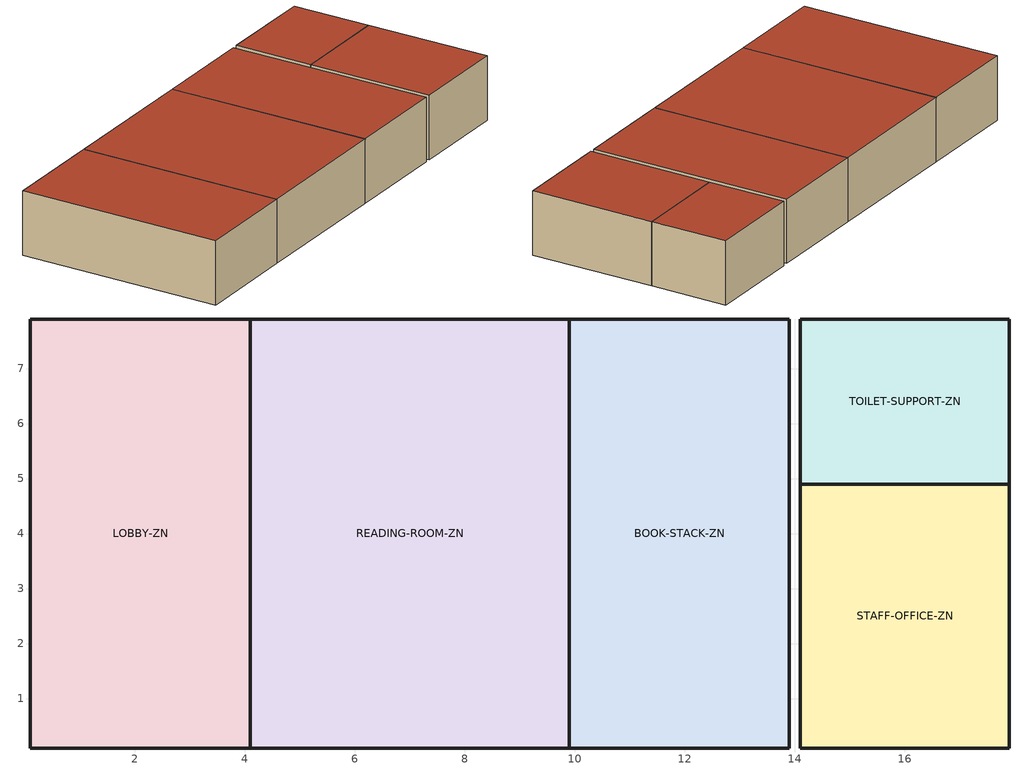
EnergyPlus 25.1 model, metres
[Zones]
BOOK-STACK-ZN
 floor ground (EW3B07-ConstructionSet Floor): 9.9,0.1 9.9,7.9 13.9,7.9 13.9,0.1 z0
 wall outside (EW3B07-ConstructionSet Wall): 9.9,7.9 9.9,0.1 13.9,0.1 13.9,7.9 9.9,7.9 z0:2.44
 roof outside (EW3B07-ConstructionSet Roof): 13.9,0.1 13.9,7.9 9.9,7.9 9.9,0.1 z2.44
LOBBY-ZN
 floor ground (EW3B07-ConstructionSet Floor): 0.1,0.1 0.1,7.9 4.1,7.9 4.1,0.1 z0
 wall outside (EW3B07-ConstructionSet Wall): 0.1,7.9 0.1,0.1 4.1,0.1 4.1,7.9 0.1,7.9 z0:2.44
 roof outside (EW3B07-ConstructionSet Roof): 4.1,0.1 4.1,7.9 0.1,7.9 0.1,0.1 z2.44
READING-ROOM-ZN
 floor ground (EW3B07-ConstructionSet Floor): 4.1,0.1 4.1,7.9 9.9,7.9 9.9,0.1 z0
 wall outside (EW3B07-ConstructionSet Wall): 4.1,0.1 9.9,0.1 9.9,7.9 4.1,7.9 4.1,0.1 z0:2.44
 roof outside (EW3B07-ConstructionSet Roof): 9.9,0.1 9.9,7.9 4.1,7.9 4.1,0.1 z2.44
STAFF-OFFICE-ZN
 floor ground (EW3B07-ConstructionSet Floor): 14.1,0.1 14.1,4.9 17.9,4.9 17.9,0.1 z0
 wall outside (EW3B07-ConstructionSet Wall): 14.1,4.9 14.1,0.1 17.9,0.1 17.9,4.9 14.1,4.9 z0:2.44
 roof outside (EW3B07-ConstructionSet Roof): 17.9,0.1 17.9,4.9 14.1,4.9 14.1,0.1 z2.44
TOILET-SUPPORT-ZN
 floor ground (EW3B07-ConstructionSet Floor): 14.1,4.9 14.1,7.9 17.9,7.9 17.9,4.9 z0
 wall outside (EW3B07-ConstructionSet Wall): 14.1,7.9 14.1,4.9 17.9,4.9 17.9,7.9 14.1,7.9 z0:2.44
 roof outside (EW3B07-ConstructionSet Roof): 17.9,4.9 17.9,7.9 14.1,7.9 14.1,4.9 z2.44
[Building]
multi-cli-3-revit-archicad-openstudio-task-07-windows
[Material] Thermal Absorptance=0.9; Solar Absorptance=0.7; Visible Absorptance=0.7
Name | Roughness | Thickness {m} | Conductivity {W/m-K} | Density {kg/m3} | Specific Heat {J/kg-K}
EW Floor Slab | MediumRough | 0.18 | 1.4 | 2200 | 900
EW Roof Insulation | MediumSmooth | 0.24 | 0.055 | 120 | 1000
EW Wall Insulation | MediumSmooth | 0.2 | 0.08 | 160 | 900
[Construction]
EW3B07-ConstructionSet Floor: EW Floor Slab
EW3B07-ConstructionSet Roof: EW Roof Insulation
EW3B07-ConstructionSet Wall: EW Wall Insulation
[Zone] Multiplier=1; Part of Total Floor Area=Yes
BOOK-STACK-ZN; LOBBY-ZN; READING-ROOM-ZN; STAFF-OFFICE-ZN; TOILET-SUPPORT-ZN
[Space]
Name | Zone
BOOK-STACK | BOOK-STACK-ZN
LOBBY | LOBBY-ZN
READING-ROOM | READING-ROOM-ZN
STAFF-OFFICE | STAFF-OFFICE-ZN
TOILET-SUPPORT | TOILET-SUPPORT-ZN
[Lights] Design Level Calculation Method=Watts/Area; Fraction Replaceable=1
Name | Zone or ZoneList or Space or SpaceList | Schedule | Watts per Floor Area {W/m2}
BOOK-STACK Lights | BOOK-STACK | BookStackLowLighting | 4
LOBBY Lights | LOBBY | LibraryPublicLoadCurve | 9
READING-ROOM Lights | READING-ROOM | ReadingRoomLoadCurve | 8
STAFF-OFFICE Lights | STAFF-OFFICE | StaffOfficeSchedule | 8
TOILET-SUPPORT Lights | TOILET-SUPPORT | ToiletSupportLowLoad | 5
[People] Number of People Calculation Method=People/Area; Fraction Radiant=0.3; Activity Level Schedule=Occupant Activity 120W
Name | Zone or ZoneList or Space or SpaceList | Number of People Schedule | People per Floor Area {person/m2}
BOOK-STACK People | BOOK-STACK | BookStackLowLighting | 0.02
LOBBY People | LOBBY | LibraryPublicLoadCurve | 0.1
READING-ROOM People | READING-ROOM | ReadingRoomLoadCurve | 0.08
STAFF-OFFICE People | STAFF-OFFICE | StaffOfficeSchedule | 0.1
TOILET-SUPPORT People | TOILET-SUPPORT | ToiletSupportLowLoad | 0.02
[ElectricEquipment] Design Level Calculation Method=Watts/Area
Name | Zone or ZoneList or Space or SpaceList | Schedule | Watts per Floor Area {W/m2}
BOOK-STACK Equipment | BOOK-STACK | BookStackLowLighting | 1
LOBBY Equipment | LOBBY | LibraryPublicLoadCurve | 5
READING-ROOM Equipment | READING-ROOM | ReadingRoomLoadCurve | 3
STAFF-OFFICE Equipment | STAFF-OFFICE | StaffOfficeSchedule | 10
TOILET-SUPPORT Equipment | TOILET-SUPPORT | ToiletSupportLowLoad | 1
[ZoneControl:Thermostat] Temperature Difference Between Cutout And Setpoint {deltaC}=0
Name | Zone or ZoneList | Control Type Schedule | Control 1
BOOK-STACK-ZN Thermostat | BOOK-STACK-ZN | BOOK-STACK-ZN Thermostat Schedule | BOOK-STACK Thermostat
LOBBY-ZN Thermostat | LOBBY-ZN | LOBBY-ZN Thermostat Schedule | LOBBY Thermostat
READING-ROOM-ZN Thermostat | READING-ROOM-ZN | READING-ROOM-ZN Thermostat Schedule | READING-ROOM Thermostat
STAFF-OFFICE-ZN Thermostat | STAFF-OFFICE-ZN | STAFF-OFFICE-ZN Thermostat Schedule | STAFF-OFFICE Thermostat
TOILET-SUPPORT-ZN Thermostat | TOILET-SUPPORT-ZN | TOILET-SUPPORT-ZN Thermostat Schedule | TOILET-SUPPORT Thermostat
[ThermostatSetpoint:DualSetpoint] Heating Setpoint Temperature Schedule=Heating Setpoint 20.0C; Cooling Setpoint Temperature Schedule=Cooling Setpoint 24.0C
BOOK-STACK Thermostat; LOBBY Thermostat; READING-ROOM Thermostat; STAFF-OFFICE Thermostat; TOILET-SUPPORT Thermostat
[ZoneVentilation:DesignFlowRate] Design Flow Rate Calculation Method=Flow/Person
Name | Zone or ZoneList or Space or SpaceList | Schedule | Flow Rate per Person {m3/s-person}
BOOK-STACK-ZN Ventilation per Person | BOOK-STACK-ZN | BookStackLowLighting | 0.005
LOBBY-ZN Ventilation per Person | LOBBY-ZN | LibraryPublicLoadCurve | 0.01
READING-ROOM-ZN Ventilation per Person | READING-ROOM-ZN | ReadingRoomLoadCurve | 0.008
STAFF-OFFICE-ZN Ventilation per Person | STAFF-OFFICE-ZN | StaffOfficeSchedule | 0.008
TOILET-SUPPORT-ZN Ventilation per Person | TOILET-SUPPORT-ZN | ToiletSupportLowLoad | 0.01
[Schedule:Day:Interval]
Schedule Day 6: No, 06:00, 0.01, 08:00, 0.08, 18:00, 0.25, 22:00, 0.03, 24:00, 0.01
Schedule Day 3: No, 24:00, 120
Schedule Day 1: No, 24:00, 20
Schedule Day 2: No, 24:00, 24
Schedule Day 4: No, 06:00, 0.05, 08:00, 0.35, 18:00, 0.85, 22:00, 0.15, 24:00, 0.05
Schedule Day 5: No, 06:00, 0.02, 08:00, 0.3, 18:00, 0.9, 22:00, 0.1, 24:00, 0.02
Schedule Day 7: No, 06:00, 0.01, 08:00, 0.25, 18:00, 0.8, 22:00, 0.05, 24:00, 0.01
Schedule Day 8: No, 06:00, 0.01, 08:00, 0.05, 18:00, 0.2, 22:00, 0.03, 24:00, 0.01
[Schedule:Week:Daily]
BookStackLowLighting Week Rule - Jan1-Dec31: Schedule Day 6, Schedule Day 6, Schedule Day 6, Schedule Day 6, Schedule Day 6, Schedule Day 6, Schedule Day 6, Schedule Day 6, Schedule Day 6, Schedule Day 6, Schedule Day 6, Schedule Day 6
Occupant Activity 120W Week Rule - Jan1-Dec31: Schedule Day 3, Schedule Day 3, Schedule Day 3, Schedule Day 3, Schedule Day 3, Schedule Day 3, Schedule Day 3, Schedule Day 3, Schedule Day 3, Schedule Day 3, Schedule Day 3, Schedule Day 3
Heating Setpoint 20.0C Week Rule - Jan1-Dec31: Schedule Day 1, Schedule Day 1, Schedule Day 1, Schedule Day 1, Schedule Day 1, Schedule Day 1, Schedule Day 1, Schedule Day 1, Schedule Day 1, Schedule Day 1, Schedule Day 1, Schedule Day 1
Cooling Setpoint 24.0C Week Rule - Jan1-Dec31: Schedule Day 2, Schedule Day 2, Schedule Day 2, Schedule Day 2, Schedule Day 2, Schedule Day 2, Schedule Day 2, Schedule Day 2, Schedule Day 2, Schedule Day 2, Schedule Day 2, Schedule Day 2
LibraryPublicLoadCurve Week Rule - Jan1-Dec31: Schedule Day 4, Schedule Day 4, Schedule Day 4, Schedule Day 4, Schedule Day 4, Schedule Day 4, Schedule Day 4, Schedule Day 4, Schedule Day 4, Schedule Day 4, Schedule Day 4, Schedule Day 4
ReadingRoomLoadCurve Week Rule - Jan1-Dec31: Schedule Day 5, Schedule Day 5, Schedule Day 5, Schedule Day 5, Schedule Day 5, Schedule Day 5, Schedule Day 5, Schedule Day 5, Schedule Day 5, Schedule Day 5, Schedule Day 5, Schedule Day 5
StaffOfficeSchedule Week Rule - Jan1-Dec31: Schedule Day 7, Schedule Day 7, Schedule Day 7, Schedule Day 7, Schedule Day 7, Schedule Day 7, Schedule Day 7, Schedule Day 7, Schedule Day 7, Schedule Day 7, Schedule Day 7, Schedule Day 7
ToiletSupportLowLoad Week Rule - Jan1-Dec31: Schedule Day 8, Schedule Day 8, Schedule Day 8, Schedule Day 8, Schedule Day 8, Schedule Day 8, Schedule Day 8, Schedule Day 8, Schedule Day 8, Schedule Day 8, Schedule Day 8, Schedule Day 8
[Schedule:Year]
BookStackLowLighting: BookStackLowLighting Week Rule - Jan1-Dec31, 1, 1, 12, 31
Occupant Activity 120W: Occupant Activity 120W Week Rule - Jan1-Dec31, 1, 1, 12, 31
Heating Setpoint 20.0C: Heating Setpoint 20.0C Week Rule - Jan1-Dec31, 1, 1, 12, 31
Cooling Setpoint 24.0C: Cooling Setpoint 24.0C Week Rule - Jan1-Dec31, 1, 1, 12, 31
LibraryPublicLoadCurve: LibraryPublicLoadCurve Week Rule - Jan1-Dec31, 1, 1, 12, 31
ReadingRoomLoadCurve: ReadingRoomLoadCurve Week Rule - Jan1-Dec31, 1, 1, 12, 31
StaffOfficeSchedule: StaffOfficeSchedule Week Rule - Jan1-Dec31, 1, 1, 12, 31
ToiletSupportLowLoad: ToiletSupportLowLoad Week Rule - Jan1-Dec31, 1, 1, 12, 31
[Schedule:Compact]
BOOK-STACK-ZN Thermostat Schedule; LOBBY-ZN Thermostat Schedule; READING-ROOM-ZN Thermostat Schedule; STAFF-OFFICE-ZN Thermostat Schedule; TOILET-SUPPORT-ZN Thermostat Schedule: Through: 12/31, For: AllDays, Until: 24:00, 4
